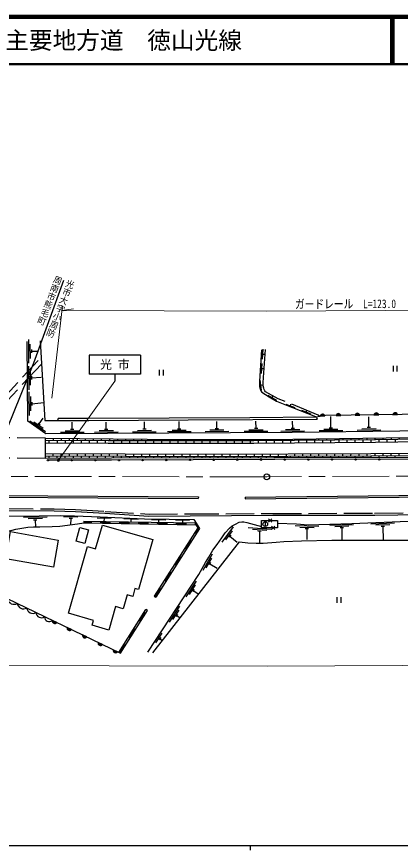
# Model space of a CAD drawing. Units: millimetres at full size, sheet at 1:1000; details may follow other scales. Extents: x 40000 to 680000, y 20000 to 380000.
# Drawn here: x 218650 to 299708, y 204000 to 380000 of the extents above; entities that cross this region are included whole.
import ezdxf
from ezdxf.enums import TextEntityAlignment as Align

# ---------------------------------------------------------------- set-up
doc = ezdxf.new("R2010")
doc.units = ezdxf.units.MM
doc.header["$LTSCALE"] = 1000
doc.linetypes.add('CHAIN', pattern=[18.5, 12, -1.5, 3.5, -1.5])
doc.linetypes.add('DASHED', pattern=[7.5, 6, -1.5])
for name, color, linetype, lineweight in [('M-BGD', 7, 'Continuous', 25), ('M-BMK', 2, 'CHAIN', 13), ('M-BMK-ROW', 30, 'Continuous', 25), ('M-BMK-SRVR', 3, 'Continuous', 25), ('M-STR-HTXT', 7, 'Continuous', 13), ('M-STR-STRC', 7, 'Continuous', 25), ('M-TTL', 2, 'Continuous', 140), ('M-TTL-BAND', 7, 'Continuous', 25), ('M-TTL-LINE', 7, 'Continuous', 50)]:
    doc.layers.add(name, color=color, linetype=linetype, lineweight=lineweight)
doc.layers.add('M-BMK-HTXT', color=7, linetype='Continuous')
doc.layers.add('M-TTL-TXT', color=7, linetype='Continuous')
doc.styles.add('@ＭＳ ゴシック', font='')
doc.styles.add('ＭＳ ゴシック', font='')
doc.styles.get('@ＭＳ ゴシック').set_extended_font_data('@MS Gothic')
doc.styles.get('ＭＳ ゴシック').set_extended_font_data('MS Gothic')

msp = doc.modelspace()

# ---------------------------------------------------------------- hatches: boundary and pattern name
at = {"layer": 'M-BGD'}
for points in [[(282788, 295626, -0.82183), (283771, 295751)], [(286140, 295799, -0.82183), (287131, 295813)], [(290139, 295856, -0.82183), (291130, 295870)], [(294139, 295914, -0.82183), (295130, 295928)], [(298139, 295972, -0.82183), (299129, 295986)], [(225391, 286353, -0.41421), (225241, 286203, -0.41421), (225091, 286353, -1)], [(230391, 286356, -0.41421), (230241, 286206, -0.41421), (230091, 286355, -1)], [(235391, 286359, -0.41421), (235241, 286209, -0.41421), (235091, 286358, -1)], [(240391, 286367, -0.41421), (240242, 286216, -0.41421), (240091, 286366, -1)], [(245391, 286385, -0.41421), (245242, 286235, -0.41421), (245091, 286384, -1)], [(250391, 286404, -0.41421), (250241, 286253, -0.41421), (250091, 286403, -1)], [(255391, 286422, -0.41421), (255241, 286271, -0.41421), (255091, 286421, -1)], [(260391, 286440, -0.41421), (260241, 286290, -0.41421), (260091, 286439, -1)], [(265391, 286459, -0.41421), (265241, 286308, -0.41421), (265091, 286458, -1)], [(270391, 286477, -0.41421), (270241, 286327, -0.41421), (270091, 286476, -1)], [(275391, 286492, -0.41421), (275241, 286342, -0.41421), (275091, 286492, -1)], [(280391, 286503, -0.41421), (280241, 286353, -0.41421), (280091, 286502, -1)], [(285391, 286514, -0.41421), (285241, 286364, -0.41421), (285091, 286513, -1)], [(290391, 286525, -0.41421), (290241, 286375, -0.41421), (290091, 286524, -1)], [(295391, 286536, -0.41421), (295241, 286385, -0.41421), (295091, 286535, -1)], [(234373, 273490), (232870, 273516), (232863, 273116), (234366, 273090)], [(238372, 273422), (236372, 273456), (236365, 273056), (238365, 273022)], [(242371, 273353), (240372, 273387), (240365, 272987), (242364, 272953)], [(246371, 273284), (244371, 273319), (244364, 272919), (246364, 272884)], [(250370, 273216), (248370, 273250), (248364, 272850), (250363, 272816)], [(254370, 273147), (252370, 273181), (252363, 272781), (254363, 272747)], [(257271, 271931), (256537, 273110), (256369, 273112), (256362, 272712), (256494, 272710), (256894, 272074), (256295, 271132), (256629, 270920)], [(255556, 269231), (255221, 269445), (254147, 267758), (254484, 267543)], [(253412, 265855), (253073, 266071), (251999, 264384), (252339, 264167)], [(251267, 262479), (250925, 262696), (249851, 261009), (250194, 260791)], [(249122, 259102), (248777, 259322), (247703, 257635), (248050, 257415)], [(245916, 254031), (245578, 254244), (244512, 252552), (244851, 252339)], [(227113, 252095, -0.82183), (226220, 252524)], [(230213, 250605, -0.82183), (229320, 251034)], [(243786, 250646), (243447, 250859), (242382, 249166), (242721, 248953)], [(233457, 249046, -0.82183), (232564, 249475)], [(236762, 247458, -0.82183), (235869, 247887)], [(241656, 247260), (241317, 247473), (240252, 245780), (240615, 245606)], [(239965, 245918, -0.82183), (239072, 246348)]]:
    msp.add_hatch(color=256, dxfattribs=at).paths.add_polyline_path(points)
at = {"layer": 'M-STR-HTXT'}
msp.add_hatch(color=256, dxfattribs=at).paths.add_polyline_path([(227689, 286474, -1), (227250, 286234, -1)])

# ---------------------------------------------------------------- linework, layer by layer
at = {"layer": 'M-BGD'}
for p, q in [((221134, 311844), (221178, 306844)), ((221443, 310846), (221469, 307846)), ((270655, 309824), (270518, 307728)), ((221753, 309699), (221759, 308999)), ((221756, 309349), (223256, 309362)), ((270586, 308776), (271065, 308745)), ((270456, 306772), (270320, 304676)), ((298161, 306273), (298161, 305073)), ((298961, 306273), (298961, 305073)), ((221184, 306234), (221228, 301234)), ((221492, 305237), (221519, 302237)), ((248788, 305453), (248788, 304253)), ((249588, 305453), (249588, 304253)), ((270388, 305724), (270867, 305693)), ((221803, 304090), (221809, 303390)), ((221806, 303740), (223826, 303878)), ((270054, 303250), (270305, 301165)), ((270179, 302207), (270656, 302264)), ((221232, 300786), (221276, 295786)), ((221541, 299788), (221568, 296788)), ((271695, 300115), (273517, 299071)), ((272606, 299593), (272785, 299906)), ((221851, 298641), (221857, 297941)), ((221854, 298291), (224412, 298522)), ((275491, 298212), (277450, 297456)), ((276470, 297834), (276600, 298170)), ((278833, 296922), (280792, 296166)), ((279812, 296544), (279942, 296880)), ((282788, 295626), (283771, 295751)), ((286140, 295799), (287131, 295813)), ((290139, 295856), (291130, 295870)), ((294139, 295914), (295130, 295928)), ((298139, 295972), (299129, 295986)), ((221431, 294661), (224727, 292395)), ((222260, 294455), (224238, 293095)), ((223188, 294181), (223650, 293864)), ((223419, 294022), (224269, 295258)), ((230406, 292889), (230398, 294389)), ((237572, 292927), (237564, 294427)), ((245644, 292970), (245636, 294470)), ((252993, 293009), (252985, 294509)), ((260946, 293052), (260938, 294552)), ((269217, 293096), (269209, 294596)), ((276970, 293138), (276953, 294638)), ((285018, 293226), (285005, 295573)), ((293063, 293314), (293048, 295527)), ((227909, 292276), (232909, 292302)), ((228908, 292581), (231908, 292597)), ((230056, 292887), (230756, 292891)), ((235076, 292314), (240076, 292340)), ((236074, 292619), (239074, 292635)), ((237222, 292925), (237922, 292929)), ((243147, 292357), (248147, 292383)), ((244146, 292662), (247146, 292678)), ((245294, 292968), (245994, 292972)), ((250496, 292396), (255496, 292423)), ((251495, 292701), (254495, 292717)), ((252643, 293007), (253343, 293011)), ((258450, 292438), (263450, 292465)), ((259448, 292744), (262448, 292760)), ((260596, 293050), (261296, 293054)), ((266720, 292482), (271720, 292509)), ((267719, 292788), (270719, 292804)), ((268867, 293094), (269567, 293098)), ((274476, 292511), (279476, 292565)), ((275473, 292822), (278473, 292854)), ((276620, 293134), (277320, 293142)), ((282525, 292599), (287525, 292653)), ((283521, 292909), (286521, 292942)), ((284668, 293222), (285368, 293230)), ((290570, 292686), (295569, 292741)), ((291566, 292997), (294566, 293030)), ((292713, 293310), (293413, 293317)), ((225482, 290492), (225479, 289952)), ((226336, 291017), (226332, 290488)), ((227182, 290483), (227179, 289943)), ((228036, 290999), (228032, 290479)), ((228882, 290475), (228879, 289935)), ((229736, 290981), (229732, 290471)), ((230582, 290467), (230579, 289927)), ((231435, 290963), (231432, 290462)), ((232282, 290458), (232279, 289918)), ((233135, 290946), (233132, 290454)), ((233982, 290450), (233979, 289910)), ((234835, 290928), (234832, 290446)), ((235682, 290441), (235679, 289901)), ((236535, 290910), (236532, 290437)), ((237382, 290433), (237379, 289893)), ((238235, 290892), (238232, 290430)), ((239082, 290430), (239079, 289890)), ((239935, 290874), (239932, 290430)), ((240782, 290430), (240779, 289890)), ((241635, 290857), (241632, 290429)), ((242482, 290429), (242479, 289889)), ((243335, 290839), (243332, 290429)), ((244182, 290429), (244179, 289889)), ((245035, 290821), (245032, 290429)), ((245882, 290429), (245879, 289889)), ((246735, 290803), (246732, 290429)), ((247582, 290429), (247579, 289889)), ((248435, 290785), (248432, 290428)), ((249283, 290428), (249279, 289888)), ((250135, 290768), (250133, 290428)), ((250983, 290428), (250979, 289888)), ((251835, 290750), (251833, 290428)), ((252683, 290428), (252679, 289888)), ((253534, 290733), (253533, 290428)), ((254383, 290428), (254379, 289888)), ((255235, 290733), (255233, 290427)), ((256083, 290427), (256079, 289887)), ((256935, 290733), (256933, 290427)), ((257783, 290427), (257779, 289887)), ((258635, 290733), (258633, 290427)), ((259483, 290427), (259479, 289887)), ((260335, 290733), (260333, 290427)), ((261183, 290427), (261179, 289887)), ((262035, 290733), (262033, 290426)), ((262883, 290426), (262879, 289886)), ((263735, 290733), (263733, 290426)), ((264583, 290426), (264579, 289886)), ((265435, 290733), (265433, 290426)), ((266283, 290426), (266279, 289886)), ((267135, 290733), (267133, 290426)), ((267983, 290426), (267979, 289886)), ((268835, 290733), (268833, 290426)), ((269683, 290433), (269680, 289893)), ((270535, 290733), (270533, 290440)), ((271383, 290447), (271380, 289907)), ((272235, 290736), (272233, 290454)), ((273083, 290460), (273080, 289920)), ((273935, 290761), (273933, 290467)), ((274783, 290474), (274780, 289934)), ((275635, 290787), (275633, 290481)), ((276483, 290488), (276480, 289948)), ((277335, 290813), (277333, 290495)), ((278184, 290501), (278180, 289961)), ((279036, 290839), (279034, 290508)), ((279884, 290515), (279880, 289975)), ((280736, 290865), (280734, 290522)), ((281584, 290529), (281580, 289989)), ((282436, 290890), (282434, 290536)), ((283284, 290542), (283281, 290002)), ((284136, 290916), (284134, 290549)), ((284984, 290556), (284981, 290016)), ((285836, 290942), (285834, 290563)), ((286684, 290570), (286681, 290030)), ((287537, 290968), (287534, 290577)), ((288384, 290583), (288381, 290043)), ((289237, 290993), (289234, 290590)), ((290084, 290597), (290081, 290057)), ((290937, 291019), (290934, 290604)), ((291784, 290611), (291781, 290071)), ((292637, 291045), (292635, 290618)), ((293485, 290624), (293481, 290084)), ((294337, 291071), (294335, 290631)), ((295185, 290643), (295181, 290103)), ((296038, 291096), (296035, 290656)), ((296885, 290669), (296882, 290129)), ((297738, 291122), (297735, 290682)), ((298585, 290695), (298582, 290155)), ((299438, 291148), (299435, 290708)), ((225462, 287264), (225459, 286753)), ((226316, 287775), (226312, 287260)), ((227162, 287256), (227159, 286754)), ((228016, 287767), (228012, 287252)), ((228862, 287249), (228859, 286755)), ((229716, 287760), (229712, 287245)), ((230562, 287241), (230559, 286756)), ((231416, 287753), (231412, 287238)), ((232262, 287234), (232259, 286757)), ((233115, 287745), (233112, 287230)), ((233962, 287226), (233959, 286758)), ((234815, 287738), (234812, 287223)), ((235662, 287219), (235659, 286759)), ((236515, 287730), (236512, 287215)), ((237362, 287211), (237359, 286760)), ((238215, 287723), (238212, 287208)), ((239062, 287204), (239059, 286762)), ((239915, 287715), (239912, 287200)), ((240762, 287197), (240760, 286768)), ((241615, 287708), (241612, 287193)), ((242462, 287189), (242460, 286775)), ((243315, 287700), (243312, 287185)), ((244162, 287182), (244160, 286781)), ((245015, 287693), (245012, 287178)), ((245862, 287174), (245860, 286787)), ((246715, 287686), (246712, 287171)), ((247562, 287167), (247560, 286793)), ((248415, 287678), (248412, 287163)), ((249262, 287159), (249260, 286800)), ((250115, 287671), (250112, 287156)), ((250962, 287152), (250960, 286806)), ((251815, 287663), (251812, 287148)), ((252662, 287145), (252660, 286812)), ((253515, 287656), (253512, 287141)), ((254362, 287137), (254360, 286818)), ((255215, 287648), (255212, 287133)), ((256062, 287130), (256060, 286824)), ((256915, 287641), (256912, 287126)), ((257762, 287122), (257760, 286831)), ((258615, 287635), (258612, 287120)), ((259462, 287123), (259460, 286837)), ((260315, 287642), (260312, 287127)), ((261162, 287131), (261160, 286843)), ((262015, 287649), (262012, 287134)), ((262862, 287138), (262860, 286849)), ((263716, 287656), (263712, 287141)), ((264562, 287145), (264561, 286856)), ((265416, 287664), (265412, 287149)), ((266262, 287152), (266261, 286862)), ((267116, 287671), (267112, 287156)), ((267963, 287159), (267961, 286868)), ((268816, 287678), (268813, 287163)), ((269663, 287167), (269661, 286874)), ((270516, 287685), (270513, 287170)), ((271363, 287174), (271361, 286881)), ((272216, 287693), (272213, 287178)), ((273063, 287181), (273061, 286887)), ((273916, 287700), (273913, 287185)), ((274763, 287188), (274761, 286891)), ((275616, 287707), (275613, 287192)), ((276463, 287196), (276461, 286895)), ((277316, 287714), (277313, 287199)), ((278163, 287203), (278161, 286898)), ((279016, 287722), (279013, 287207)), ((279863, 287210), (279861, 286902)), ((280716, 287729), (280713, 287214)), ((281563, 287217), (281561, 286906)), ((282416, 287736), (282413, 287221)), ((283263, 287225), (283261, 286909)), ((284116, 287743), (284113, 287228)), ((284963, 287232), (284961, 286913)), ((285817, 287750), (285813, 287235)), ((286663, 287239), (286661, 286917)), ((287517, 287758), (287513, 287243)), ((288363, 287246), (288361, 286920)), ((289217, 287765), (289213, 287250)), ((290064, 287254), (290061, 286924)), ((290917, 287772), (290914, 287257)), ((291764, 287261), (291762, 286928)), ((292617, 287779), (292614, 287264)), ((293464, 287268), (293462, 286932)), ((294317, 287785), (294314, 287270)), ((295164, 287273), (295162, 286935)), ((296017, 287790), (296014, 287275)), ((296864, 287277), (296862, 286939)), ((297717, 287795), (297714, 287280)), ((298564, 287282), (298562, 286943)), ((299417, 287799), (299414, 287284)), ((196537, 278713), (257028, 278287)), ((196540, 279063), (257031, 278637)), ((257031, 278637), (257028, 278287)), ((266896, 278592), (266899, 278242)), ((225081, 274346), (220082, 274278)), ((224085, 274032), (221086, 273992)), ((222939, 273717), (222239, 273707)), ((222589, 273712), (222608, 272317)), ((231572, 274310), (228573, 274401)), ((230413, 274045), (229714, 274066)), ((230064, 274056), (230024, 272737)), ((232870, 273516), (232863, 273116)), ((232870, 273516), (256537, 273110)), ((234373, 273490), (234366, 273090)), ((238624, 274026), (235627, 274151)), ((236372, 273456), (236365, 273056)), ((237125, 274089), (237100, 273489)), ((238372, 273422), (238365, 273022)), ((240372, 273387), (240365, 272987)), ((244299, 273833), (241302, 273965)), ((242371, 273353), (242364, 272953)), ((242801, 273899), (242780, 273420)), ((244371, 273319), (244364, 272919)), ((246371, 273284), (246364, 272884)), ((250143, 273719), (247144, 273775)), ((248370, 273250), (248364, 272850)), ((248643, 273747), (248635, 273327)), ((250370, 273216), (250363, 272816)), ((255193, 273624), (252193, 273681)), ((252370, 273181), (252363, 272781)), ((253693, 273653), (253685, 273233)), ((254370, 273147), (254363, 272747)), ((256369, 273112), (256362, 272712)), ((271175, 273367), (271175, 272367)), ((271859, 273267), (272566, 273974)), ((272566, 273267), (271859, 273974)), ((298495, 273075), (293498, 272886)), ((256629, 270920), (256295, 271132)), ((264399, 272279), (262030, 269055)), ((264167, 271456), (262745, 269522)), ((272514, 271745), (267527, 272104)), ((271495, 271518), (268502, 271733)), ((270326, 271301), (269628, 271351)), ((269977, 271326), (269982, 268827)), ((273164, 272435), (272457, 271728)), ((272457, 272435), (273164, 271728)), ((282482, 272385), (277483, 272512)), ((281475, 272110), (278476, 272187)), ((280317, 271840), (279617, 271858)), ((279967, 271849), (279960, 269651)), ((289832, 272746), (284835, 272582)), ((288843, 272413), (285844, 272315)), ((287703, 272076), (287004, 272053)), ((287353, 272064), (287330, 269486)), ((297507, 272737), (294509, 272624)), ((296369, 272394), (295669, 272368)), ((296019, 272381), (296079, 269489)), ((255556, 269231), (255221, 269445)), ((263864, 270537), (263532, 270086)), ((263698, 270312), (265216, 269054)), ((254484, 267543), (254147, 267758)), ((253412, 265855), (253073, 266071)), ((259939, 266544), (257950, 263074)), ((252339, 264167), (251999, 264384)), ((259801, 265701), (258608, 263619)), ((259604, 264754), (259325, 264268)), ((259465, 264511), (261044, 263557)), ((204838, 262801), (240615, 245606)), ((251267, 262479), (250925, 262696)), ((250194, 260791), (249851, 261009)), ((256568, 260849), (254372, 257506)), ((249122, 259102), (248777, 259322)), ((256380, 260016), (255062, 258010)), ((256126, 259082), (255818, 258614)), ((255972, 258848), (257103, 258105)), ((247703, 257635), (248050, 257415)), ((286319, 257451), (286319, 256251)), ((287119, 257451), (287119, 256251)), ((253084, 255545), (250888, 252202)), ((240252, 245780), (245961, 254853)), ((240614, 245605), (246299, 254640)), ((245578, 254244), (245916, 254031)), ((246299, 254640), (245961, 254853)), ((252896, 254712), (251578, 252706)), ((252641, 253778), (252334, 253310)), ((252488, 253544), (253184, 253087)), ((227113, 252095), (226220, 252524)), ((244512, 252552), (244851, 252339)), ((230213, 250605), (229320, 251034)), ((243447, 250859), (243786, 250646)), ((233457, 249046), (232564, 249475)), ((242382, 249166), (242721, 248953)), ((249333, 249835), (248015, 247829)), ((249079, 248902), (248771, 248434)), ((248925, 248668), (249459, 248317)), ((236762, 247458), (235869, 247887)), ((241317, 247473), (241656, 247260)), ((239965, 245918), (239072, 246348))]:
    msp.add_line(p, q, dxfattribs=at)
at = {"layer": 'M-BGD', "linetype": 'DASHED'}
for p, q in [((224735, 291034), (209868, 291141)), ((224737, 286752), (209843, 286839))]:
    msp.add_line(p, q, dxfattribs=at)
at = {"layer": 'M-BGD'}
for points in [[(223649, 311581), (224635, 294716), (233864, 294716), (254893, 294919), (282171, 295034)], [(334484, 297865), (340843, 296040), (337822, 295566), (327705, 292855), (299621, 292485), (276838, 292236), (224831, 291959), (220987, 294602), (220837, 311423)], [(270406, 309692), (269975, 303074), (269941, 302437), (269941, 301919), (270060, 301449), (270239, 301039), (270452, 300694), (271981, 299744), (273566, 298836), (275273, 298103), (281787, 295589), (282027, 295360), (282171, 295034)], [(334484, 297865), (327153, 296390), (283886, 295766), (282673, 295611), (281907, 295475), (267937, 295276), (233845, 295139), (227447, 295154), (227273, 294716)], [(396137, 292029), (387905, 292105), (363201, 295462), (347801, 295230), (327576, 291138), (294438, 290632), (268732, 290426), (237991, 290430), (224735, 290496)], [(396616, 291564), (387868, 291565), (363168, 294922), (347859, 294690), (327634, 290599), (294444, 290092), (268734, 289886), (237990, 289890), (224735, 289956)], [(224737, 287782), (258490, 287634), (293502, 287783), (318676, 287852), (328215, 287883), (347909, 292504), (359003, 292504), (363372, 292545), (389082, 289094), (396967, 289224)], [(224737, 287267), (258490, 287119), (293504, 287268), (318678, 287337), (328275, 287368), (347969, 291989), (359006, 291989), (363340, 292030), (389052, 288578), (396839, 288829)], [(396596, 287974), (388413, 287810), (375953, 289408), (363109, 291169), (354038, 291169), (347951, 291190), (328022, 286530), (301738, 286550), (273201, 286487), (238668, 286361), (225241, 286353)], [(266896, 278592), (318931, 279126), (346419, 279542), (376773, 280236), (378967, 280209), (394853, 278340)], [(266899, 278242), (318936, 278776), (346426, 279192), (376774, 279886), (378944, 279860), (394812, 277993)], [(92311, 276637), (98812, 276720), (116190, 276534), (140861, 276365), (179265, 276013), (201149, 275835), (226563, 275679), (231086, 275555), (237295, 275154), (246601, 274569), (255336, 274627), (272798, 274727), (294286, 274767), (323317, 275164), (348665, 275615), (379462, 276249), (379965, 276254), (396773, 275109), (404538, 274471)], [(216023, 274524), (223385, 274623), (227935, 274720), (230882, 274631), (236318, 274424), (245681, 274013), (256096, 273818), (257271, 271931), (248050, 257415)], [(273742, 273085), (277786, 272933), (280220, 272729), (282460, 272804), (289477, 273034), (303049, 273547), (312014, 273705), (315609, 273399), (324293, 273312), (330504, 272609), (354350, 273834), (374244, 274596), (384754, 275172), (385122, 275521), (386497, 275521), (387017, 275063), (392453, 275018), (398827, 251238)], [(206284, 272141), (208024, 271579), (208741, 271366), (210393, 270697), (211021, 270545), (212547, 270545), (214752, 270865), (216673, 271336), (218473, 271782), (221009, 272223), (222215, 272317), (223576, 272317), (226170, 272335), (227752, 272417), (231468, 272941), (232840, 273117), (232863, 273116)], [(232863, 273116), (256494, 272710), (256894, 272074), (247703, 257635)], [(246364, 245862), (257107, 262215), (258560, 264738), (259215, 265901), (260084, 267340), (260996, 268584), (261961, 269974), (262731, 271022), (263615, 272004), (264199, 272484), (264853, 272883), (265678, 273280), (266189, 273358), (266636, 273358), (267269, 273228), (270349, 272357)], [(247409, 245693), (265737, 269159), (267480, 268945), (269239, 268827), (270726, 268827), (273478, 269080), (275094, 269207), (278848, 269356), (285234, 269482), (292111, 269497), (301326, 269480), (305988, 269627), (313453, 269447), (320604, 268845), (323624, 268772), (326048, 268653), (325903, 248233)]]:
    msp.add_lwpolyline(points, dxfattribs=at)
at = {"layer": 'M-BGD', "linetype": 'DASHED'}
for points in [[(282673, 295611), (282331, 295874), (273922, 299344), (271226, 300800), (271082, 300986), (270974, 301262), (270855, 301596), (270725, 302094), (270725, 302668), (270797, 303831), (271212, 309701)], [(223933, 306725), (215682, 297873), (207644, 269733), (206713, 270115), (214787, 298378), (223201, 307406)], [(99596, 277111), (116194, 276934), (140865, 276765), (179269, 276413), (201152, 276235), (226570, 276079), (231105, 275954), (237320, 275554), (246612, 274969), (255334, 275027), (272796, 275127), (294283, 275167), (323310, 275564), (348657, 276015), (379456, 276649), (379977, 276654), (396802, 275508), (404550, 274871)]]:
    msp.add_lwpolyline(points, dxfattribs=at)
at = {"layer": 'M-BGD'}
for points in [[(395718, 292435), (396967, 291223), (396967, 289088), (396614, 288375), (388435, 288211), (376006, 289805), (363136, 291569), (354039, 291569), (347905, 291590), (327976, 286930), (301738, 286950), (273199, 286887), (238667, 286761), (224737, 286752), (224735, 291034), (253403, 290733), (272080, 290733), (306562, 291256), (319111, 291584), (327915, 291679), (347322, 295555), (362491, 295923), (375799, 294218), (388489, 292425)], [(270349, 273621), (273742, 273621), (273742, 272081), (270349, 272081)], [(217378, 271278), (227431, 269459), (226398, 263750), (216345, 265570)], [(236784, 272618), (247432, 269588), (244373, 259053), (243630, 259269), (243197, 257610), (242030, 257914), (241133, 254989), (239496, 255491), (238147, 250511), (234635, 251555), (234914, 252494), (229593, 254075), (233593, 268144), (235291, 267661)], [(231999, 272157), (233837, 271663), (233053, 268746), (231215, 269240)]]:
    msp.add_lwpolyline(points, close=True, dxfattribs=at)
for centre, radius in [((225241, 286353), 150), ((230241, 286356), 150), ((235241, 286359), 150), ((240241, 286366), 150), ((245241, 286385), 150), ((250241, 286403), 150), ((255241, 286421), 150), ((260241, 286440), 150), ((265241, 286458), 150), ((270241, 286477), 150), ((275241, 286492), 150), ((280241, 286503), 150), ((285241, 286514), 150), ((290241, 286525), 150), ((295241, 286535), 150), ((271175, 272867), 500)]:
    msp.add_circle(centre, radius, dxfattribs=at)
for centre, radius, start, end in [((283292, 295591), 505, 18.44964, 176.10783), ((286637, 295708), 505, 11.99686, 169.65505), ((290636, 295766), 505, 11.99686, 169.65505), ((294636, 295823), 505, 11.99686, 169.65505), ((298635, 295881), 505, 11.99686, 169.65505), ((218101, 257280), 1345, 189.21504, 299.44529), ((220090, 256324), 1345, 189.21504, 299.44529), ((222079, 255368), 1345, 189.21504, 299.44529), ((223868, 254240), 1129, 182.1812, 306.47913), ((225545, 253272), 1007, 176.59101, 312.06932), ((226709, 252398), 505, 165.50107, 323.15926), ((229809, 250908), 505, 165.50107, 323.15926), ((233053, 249349), 505, 165.50107, 323.15926), ((236358, 247761), 505, 165.50107, 323.15926), ((239561, 246221), 505, 165.43137, 323.08956)]:
    msp.add_arc(centre, radius, start, end, dxfattribs=at)
at = {"layer": 'M-BMK'}
msp.add_lwpolyline([(464584, 285256), (371352, 283347), (271487, 282851), (71820, 283108)], dxfattribs=at)
at = {"layer": 'M-BMK-ROW'}
msp.add_lwpolyline([(191473, 246410), (196568, 253503), (199000, 257024), (201565, 261317), (205149, 267295), (206777, 270447), (216817, 293348), (222291, 306898), (228620, 324383)], dxfattribs=at)
at = {"layer": 'M-BMK-SRVR'}
msp.add_circle((271487, 282851), 600, dxfattribs=at)
at = {"layer": 'M-STR-HTXT'}
for p, q in [((226085, 299485), (228341, 318950)), ((228225, 317950), (230657, 318286)), ((227470, 286354), (239405, 303022))]:
    msp.add_line(p, q, dxfattribs=at)
for points in [[(346611, 318225), (271440, 317851), (228225, 317950)], [(99378, 243100), (171296, 243081), (271541, 242851), (371861, 243349), (465441, 245265), (474743, 245424), (484920, 245504), (493303, 245496), (502425, 245413), (511665, 245248), (519154, 245055), (528093, 244756), (534465, 244497), (541072, 244187), (550138, 243695), (561101, 242996), (569486, 242384)]]:
    msp.add_lwpolyline(points, dxfattribs=at)
msp.add_circle((227470, 286354), 250, dxfattribs=at)
at = {"layer": 'M-STR-STRC'}
for p, q in [((244808, 308522), (234003, 308522)), ((234003, 308522), (234003, 304522)), ((244808, 308522), (244808, 304522)), ((244808, 304522), (234003, 304522)), ((239405, 304522), (239405, 303022))]:
    msp.add_line(p, q, dxfattribs=at)
at = {"layer": 'M-TTL'}
msp.add_line((680000, 380000), (40000, 380000), dxfattribs=at)
at = {"layer": 'M-TTL-BAND'}
for p, q in [((40000, 205000), (579000, 205000)), ((268000, 205000), (268000, 204000))]:
    msp.add_line(p, q, dxfattribs=at)
at = {"layer": 'M-TTL-LINE'}
for p, q in [((297750, 380000), (297750, 370000)), ((298250, 380000), (298250, 370000)), ((40000, 370000), (680000, 370000))]:
    msp.add_line(p, q, dxfattribs=at)

# ---------------------------------------------------------------- texts
at = {"layer": 'M-BMK-HTXT', "style": '@ＭＳ ゴシック'}
for s, p in [('周南市熊毛町', (227633, 325236)), ('光市大字小周防', (230215, 324400))]:
    msp.add_text(s, height=1320, rotation=248.643, dxfattribs=at).set_placement(p, align=Align.MIDDLE_LEFT)
at = {"layer": 'M-STR-HTXT', "style": 'ＭＳ ゴシック', "width": 0.8}
msp.add_text('ガードレール\u3000L=123.0', height=1833, rotation=0.285, dxfattribs=at).set_placement((288131, 317882), align=Align.BOTTOM_CENTER)
at = {"layer": 'M-STR-STRC', "style": 'ＭＳ ゴシック'}
msp.add_text('光 市', height=1833, dxfattribs=at).set_placement((239405, 306558), align=Align.MIDDLE_CENTER)
at = {"layer": 'M-TTL-TXT', "style": 'ＭＳ ゴシック'}
msp.add_text('主要地方道\u3000徳山光線', height=3666, dxfattribs=at).set_placement((216234, 375000), align=Align.MIDDLE_LEFT)

doc.saveas('drawing.dxf')
